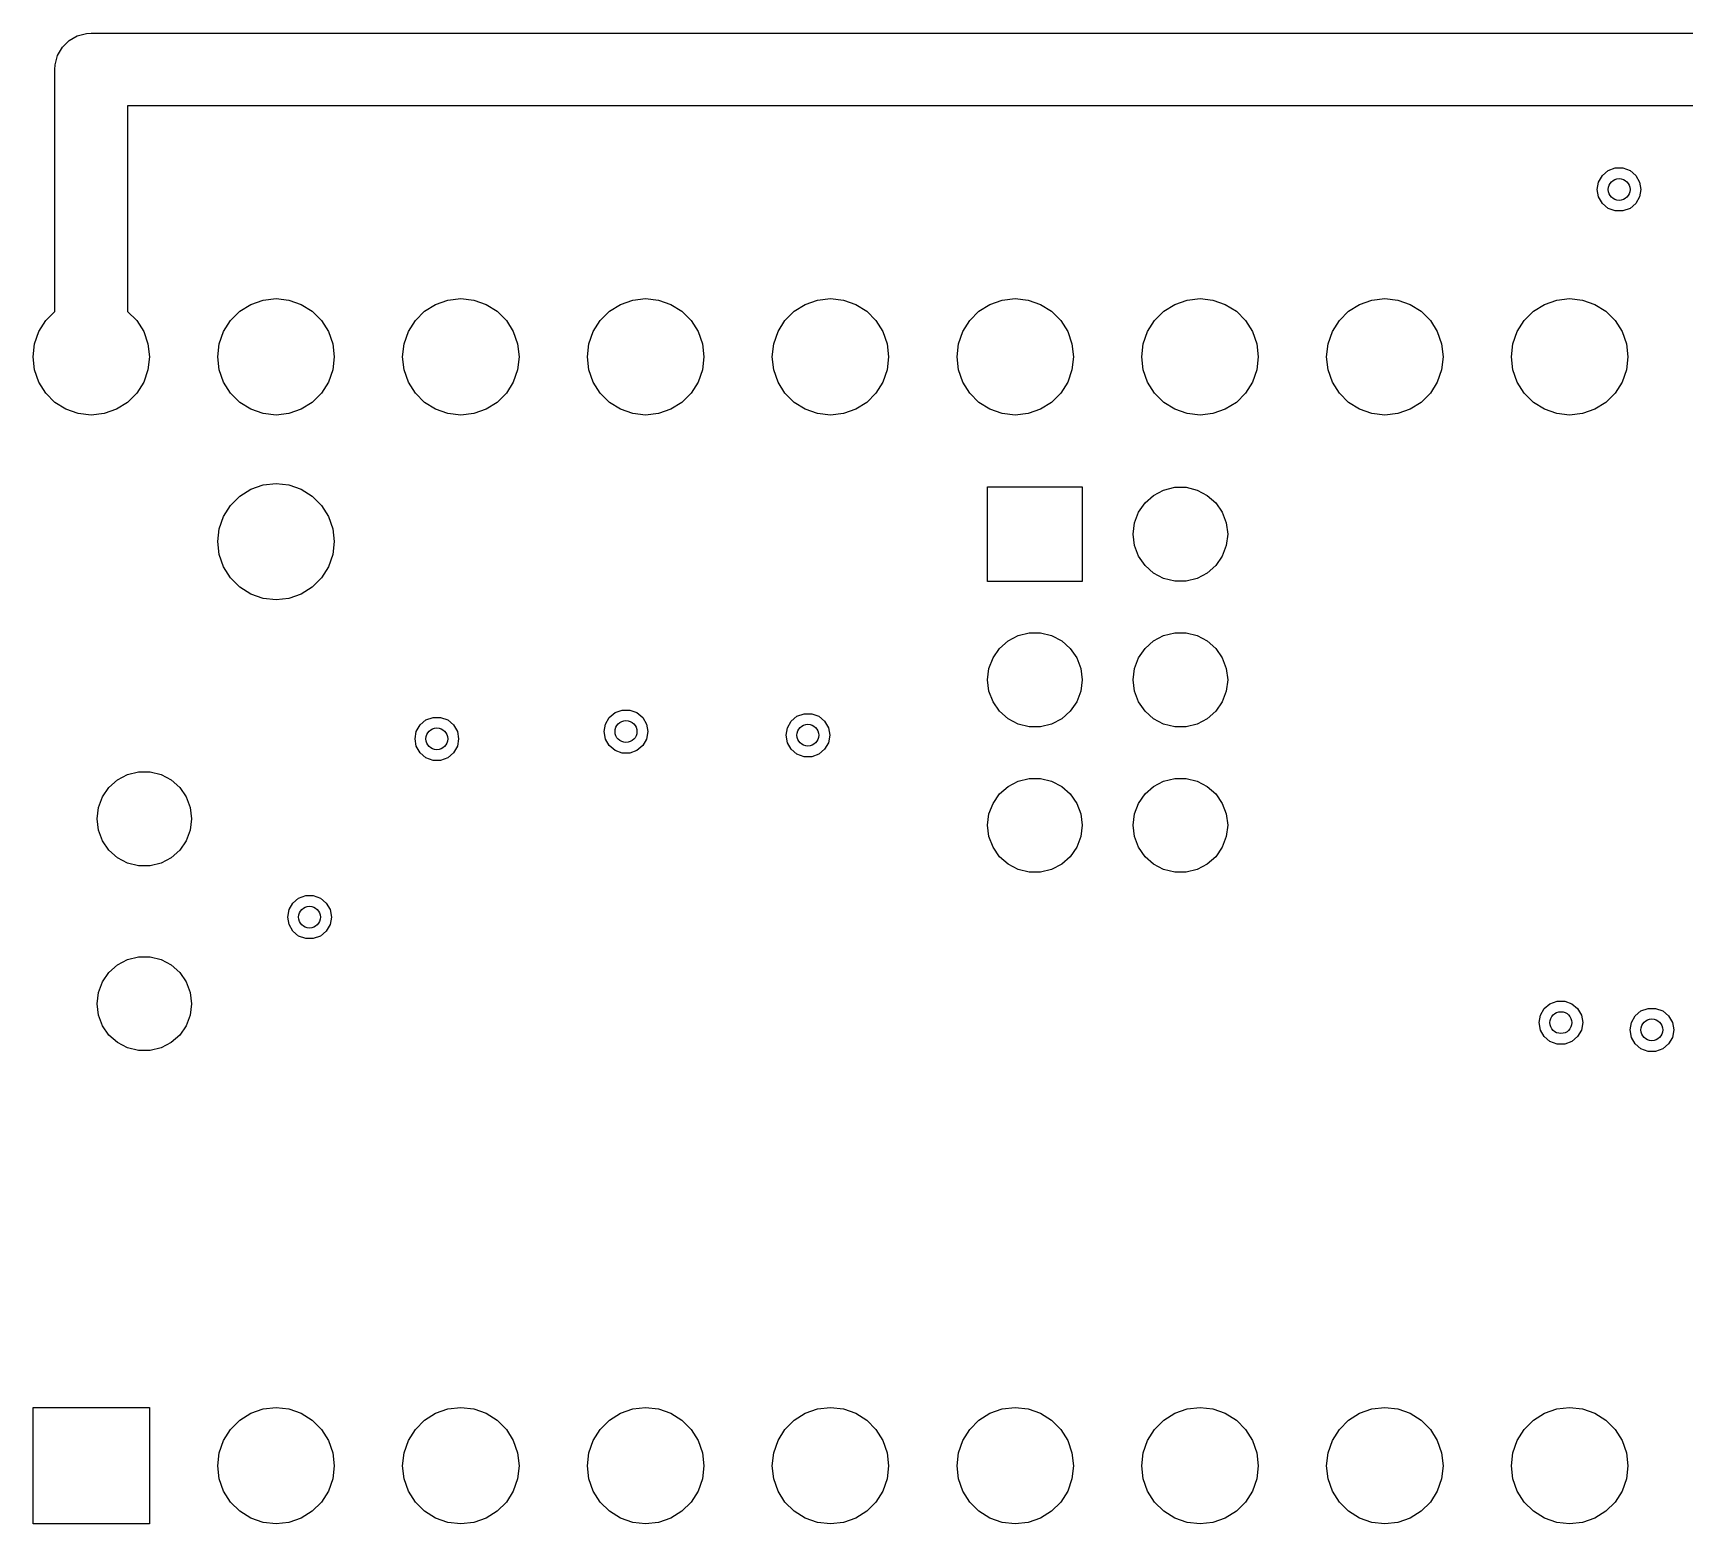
# Model space of a CAD drawing. Extents: x 281 to 530, y -238 to -79.
# Drawn here: x 280.81 to 303.51, y -162.8 to -142.31 of the extents above; entities that cross this region are included whole.
import ezdxf

# ---------------------------------------------------------------- set-up
doc = ezdxf.new("R2010")
doc.units = 0
doc.layers.add('BLACK', color=7, linetype='CONTINUOUS')

msp = doc.modelspace()

# ---------------------------------------------------------------- linework, layer by layer
at = {"layer": 'BLACK', "linetype": 'CONTINUOUS'}
for p, q in [((281.305619, -142.413323), (281.418658, -142.34806)), ((281.418658, -142.34806), (281.544737, -142.314278)), ((281.544737, -142.314278), (281.61, -142.31)), ((281.61, -142.31), (328.152894, -142.31)), ((281.14806, -142.618658), (281.213323, -142.505619)), ((281.213323, -142.505619), (281.305619, -142.413323)), ((281.11, -142.81), (281.114278, -142.744737)), ((281.11, -146.135743), (281.11, -142.81)), ((281.114278, -142.744737), (281.14806, -142.618658)), ((328.36, -143.31), (282.11, -143.31)), ((282.11, -143.31), (282.11, -146.135743)), ((302.46, -144.200192), (302.557906, -144.164558)), ((302.557906, -144.164558), (302.662094, -144.164558)), ((302.662094, -144.164558), (302.76, -144.200192)), ((302.31, -144.46), (302.328092, -144.357394)), ((302.328092, -144.357394), (302.380187, -144.267164)), ((302.380187, -144.267164), (302.46, -144.200192)), ((302.76, -144.200192), (302.839813, -144.267164)), ((302.839813, -144.267164), (302.891908, -144.357394)), ((302.891908, -144.357394), (302.91, -144.46)), ((302.328092, -144.562606), (302.31, -144.46)), ((302.380187, -144.652836), (302.328092, -144.562606)), ((302.891908, -144.562606), (302.839813, -144.652836)), ((302.91, -144.46), (302.891908, -144.562606)), ((302.46, -144.719808), (302.380187, -144.652836)), ((302.557906, -144.755442), (302.46, -144.719808)), ((302.662094, -144.755442), (302.557906, -144.755442)), ((302.76, -144.719808), (302.662094, -144.755442)), ((302.839813, -144.652836), (302.76, -144.719808)), ((283.802893, -146.039225), (283.971983, -145.980058)), ((283.971983, -145.980058), (284.15, -145.96)), ((284.15, -145.96), (284.328017, -145.980058)), ((284.328017, -145.980058), (284.497107, -146.039225)), ((286.342893, -146.039225), (286.511983, -145.980058)), ((286.511983, -145.980058), (286.69, -145.96)), ((286.69, -145.96), (286.868017, -145.980058)), ((286.868017, -145.980058), (287.037107, -146.039225)), ((288.882893, -146.039225), (289.051983, -145.980058)), ((289.051983, -145.980058), (289.23, -145.96)), ((289.23, -145.96), (289.408017, -145.980058)), ((289.408017, -145.980058), (289.577107, -146.039225)), ((291.422893, -146.039225), (291.591983, -145.980058)), ((291.591983, -145.980058), (291.77, -145.96)), ((291.77, -145.96), (291.948017, -145.980058)), ((291.948017, -145.980058), (292.117107, -146.039225)), ((293.962893, -146.039225), (294.131983, -145.980058)), ((294.131983, -145.980058), (294.31, -145.96)), ((294.31, -145.96), (294.488017, -145.980058)), ((294.488017, -145.980058), (294.657107, -146.039225)), ((296.502893, -146.039225), (296.671983, -145.980058)), ((296.671983, -145.980058), (296.85, -145.96)), ((296.85, -145.96), (297.028017, -145.980058)), ((297.028017, -145.980058), (297.197107, -146.039225)), ((299.042893, -146.039225), (299.211983, -145.980058)), ((299.211983, -145.980058), (299.39, -145.96)), ((299.39, -145.96), (299.568017, -145.980058)), ((299.568017, -145.980058), (299.737107, -146.039225)), ((301.582893, -146.039225), (301.751983, -145.980058)), ((301.751983, -145.980058), (301.93, -145.96)), ((301.93, -145.96), (302.108017, -145.980058)), ((302.108017, -145.980058), (302.277107, -146.039225)), ((280.984535, -146.261208), (281.11, -146.135743)), ((282.11, -146.135743), (282.235465, -146.261208)), ((283.524535, -146.261208), (283.651208, -146.134535)), ((283.651208, -146.134535), (283.802893, -146.039225)), ((284.497107, -146.039225), (284.648792, -146.134535)), ((284.648792, -146.134535), (284.775465, -146.261208)), ((286.064535, -146.261208), (286.191208, -146.134535)), ((286.191208, -146.134535), (286.342893, -146.039225)), ((287.037107, -146.039225), (287.188792, -146.134535)), ((287.188792, -146.134535), (287.315465, -146.261208)), ((288.604535, -146.261208), (288.731208, -146.134535)), ((288.731208, -146.134535), (288.882893, -146.039225)), ((289.577107, -146.039225), (289.728792, -146.134535)), ((289.728792, -146.134535), (289.855465, -146.261208)), ((291.144535, -146.261208), (291.271208, -146.134535)), ((291.271208, -146.134535), (291.422893, -146.039225)), ((292.117107, -146.039225), (292.268792, -146.134535)), ((292.268792, -146.134535), (292.395465, -146.261208)), ((293.684535, -146.261208), (293.811208, -146.134535)), ((293.811208, -146.134535), (293.962893, -146.039225)), ((294.657107, -146.039225), (294.808792, -146.134535)), ((294.808792, -146.134535), (294.935465, -146.261208)), ((296.224535, -146.261208), (296.351208, -146.134535)), ((296.351208, -146.134535), (296.502893, -146.039225)), ((297.197107, -146.039225), (297.348792, -146.134535)), ((297.348792, -146.134535), (297.475465, -146.261208)), ((298.764535, -146.261208), (298.891208, -146.134535)), ((298.891208, -146.134535), (299.042893, -146.039225)), ((299.737107, -146.039225), (299.888792, -146.134535)), ((299.888792, -146.134535), (300.015465, -146.261208)), ((301.304535, -146.261208), (301.431208, -146.134535)), ((301.431208, -146.134535), (301.582893, -146.039225)), ((302.277107, -146.039225), (302.428792, -146.134535)), ((302.428792, -146.134535), (302.555465, -146.261208)), ((280.830058, -146.581983), (280.889225, -146.412893)), ((280.889225, -146.412893), (280.984535, -146.261208)), ((282.235465, -146.261208), (282.330775, -146.412893)), ((282.330775, -146.412893), (282.389942, -146.581983)), ((283.370058, -146.581983), (283.429225, -146.412893)), ((283.429225, -146.412893), (283.524535, -146.261208)), ((284.775465, -146.261208), (284.870775, -146.412893)), ((284.870775, -146.412893), (284.929942, -146.581983)), ((285.910058, -146.581983), (285.969225, -146.412893)), ((285.969225, -146.412893), (286.064535, -146.261208)), ((287.315465, -146.261208), (287.410775, -146.412893)), ((287.410775, -146.412893), (287.469942, -146.581983)), ((288.450058, -146.581983), (288.509225, -146.412893)), ((288.509225, -146.412893), (288.604535, -146.261208)), ((289.855465, -146.261208), (289.950775, -146.412893)), ((289.950775, -146.412893), (290.009942, -146.581983)), ((290.990058, -146.581983), (291.049225, -146.412893)), ((291.049225, -146.412893), (291.144535, -146.261208)), ((292.395465, -146.261208), (292.490775, -146.412893)), ((292.490775, -146.412893), (292.549942, -146.581983)), ((293.530058, -146.581983), (293.589225, -146.412893)), ((293.589225, -146.412893), (293.684535, -146.261208)), ((294.935465, -146.261208), (295.030775, -146.412893)), ((295.030775, -146.412893), (295.089942, -146.581983)), ((296.070058, -146.581983), (296.129225, -146.412893)), ((296.129225, -146.412893), (296.224535, -146.261208)), ((297.475465, -146.261208), (297.570775, -146.412893)), ((297.570775, -146.412893), (297.629942, -146.581983)), ((298.610058, -146.581983), (298.669225, -146.412893)), ((298.669225, -146.412893), (298.764535, -146.261208)), ((300.015465, -146.261208), (300.110775, -146.412893)), ((300.110775, -146.412893), (300.169942, -146.581983)), ((301.150058, -146.581983), (301.209225, -146.412893)), ((301.209225, -146.412893), (301.304535, -146.261208)), ((302.555465, -146.261208), (302.650775, -146.412893)), ((302.650775, -146.412893), (302.709942, -146.581983)), ((280.81, -146.76), (280.830058, -146.581983)), ((282.389942, -146.581983), (282.41, -146.76)), ((283.35, -146.76), (283.370058, -146.581983)), ((284.929942, -146.581983), (284.95, -146.76)), ((285.89, -146.76), (285.910058, -146.581983)), ((287.469942, -146.581983), (287.49, -146.76)), ((288.43, -146.76), (288.450058, -146.581983)), ((290.009942, -146.581983), (290.03, -146.76)), ((290.97, -146.76), (290.990058, -146.581983)), ((292.549942, -146.581983), (292.57, -146.76)), ((293.51, -146.76), (293.530058, -146.581983)), ((295.089942, -146.581983), (295.11, -146.76)), ((296.05, -146.76), (296.070058, -146.581983)), ((297.629942, -146.581983), (297.65, -146.76)), ((298.59, -146.76), (298.610058, -146.581983)), ((300.169942, -146.581983), (300.19, -146.76)), ((301.13, -146.76), (301.150058, -146.581983)), ((302.709942, -146.581983), (302.73, -146.76)), ((280.830058, -146.938017), (280.81, -146.76)), ((282.41, -146.76), (282.389942, -146.938017)), ((283.370058, -146.938017), (283.35, -146.76)), ((284.95, -146.76), (284.929942, -146.938017)), ((285.910058, -146.938017), (285.89, -146.76)), ((287.49, -146.76), (287.469942, -146.938017)), ((288.450058, -146.938017), (288.43, -146.76)), ((290.03, -146.76), (290.009942, -146.938017)), ((290.990058, -146.938017), (290.97, -146.76)), ((292.57, -146.76), (292.549942, -146.938017)), ((293.530058, -146.938017), (293.51, -146.76)), ((295.11, -146.76), (295.089942, -146.938017)), ((296.070058, -146.938017), (296.05, -146.76)), ((297.65, -146.76), (297.629942, -146.938017)), ((298.610058, -146.938017), (298.59, -146.76)), ((300.19, -146.76), (300.169942, -146.938017)), ((301.150058, -146.938017), (301.13, -146.76)), ((302.73, -146.76), (302.709942, -146.938017)), ((280.889225, -147.107107), (280.830058, -146.938017)), ((280.984535, -147.258792), (280.889225, -147.107107)), ((282.330775, -147.107107), (282.235465, -147.258792)), ((282.389942, -146.938017), (282.330775, -147.107107)), ((283.429225, -147.107107), (283.370058, -146.938017)), ((283.524535, -147.258792), (283.429225, -147.107107)), ((284.870775, -147.107107), (284.775465, -147.258792)), ((284.929942, -146.938017), (284.870775, -147.107107)), ((285.969225, -147.107107), (285.910058, -146.938017)), ((286.064535, -147.258792), (285.969225, -147.107107)), ((287.410775, -147.107107), (287.315465, -147.258792)), ((287.469942, -146.938017), (287.410775, -147.107107)), ((288.509225, -147.107107), (288.450058, -146.938017)), ((288.604535, -147.258792), (288.509225, -147.107107)), ((289.950775, -147.107107), (289.855465, -147.258792)), ((290.009942, -146.938017), (289.950775, -147.107107)), ((291.049225, -147.107107), (290.990058, -146.938017)), ((291.144535, -147.258792), (291.049225, -147.107107)), ((292.490775, -147.107107), (292.395465, -147.258792)), ((292.549942, -146.938017), (292.490775, -147.107107)), ((293.589225, -147.107107), (293.530058, -146.938017)), ((293.684535, -147.258792), (293.589225, -147.107107)), ((295.030775, -147.107107), (294.935465, -147.258792)), ((295.089942, -146.938017), (295.030775, -147.107107)), ((296.129225, -147.107107), (296.070058, -146.938017)), ((296.224535, -147.258792), (296.129225, -147.107107)), ((297.570775, -147.107107), (297.475465, -147.258792)), ((297.629942, -146.938017), (297.570775, -147.107107)), ((298.669225, -147.107107), (298.610058, -146.938017)), ((298.764535, -147.258792), (298.669225, -147.107107)), ((300.110775, -147.107107), (300.015465, -147.258792)), ((300.169942, -146.938017), (300.110775, -147.107107)), ((301.209225, -147.107107), (301.150058, -146.938017)), ((301.304535, -147.258792), (301.209225, -147.107107)), ((302.650775, -147.107107), (302.555465, -147.258792)), ((302.709942, -146.938017), (302.650775, -147.107107)), ((281.111208, -147.385465), (280.984535, -147.258792)), ((282.235465, -147.258792), (282.108792, -147.385465)), ((283.651208, -147.385465), (283.524535, -147.258792)), ((284.775465, -147.258792), (284.648792, -147.385465)), ((286.191208, -147.385465), (286.064535, -147.258792)), ((287.315465, -147.258792), (287.188792, -147.385465)), ((288.731208, -147.385465), (288.604535, -147.258792)), ((289.855465, -147.258792), (289.728792, -147.385465)), ((291.271208, -147.385465), (291.144535, -147.258792)), ((292.395465, -147.258792), (292.268792, -147.385465)), ((293.811208, -147.385465), (293.684535, -147.258792)), ((294.935465, -147.258792), (294.808792, -147.385465)), ((296.351208, -147.385465), (296.224535, -147.258792)), ((297.475465, -147.258792), (297.348792, -147.385465)), ((298.891208, -147.385465), (298.764535, -147.258792)), ((300.015465, -147.258792), (299.888792, -147.385465)), ((301.431208, -147.385465), (301.304535, -147.258792)), ((302.555465, -147.258792), (302.428792, -147.385465)), ((281.262893, -147.480775), (281.111208, -147.385465)), ((281.431983, -147.539942), (281.262893, -147.480775)), ((281.61, -147.56), (281.431983, -147.539942)), ((281.788017, -147.539942), (281.61, -147.56)), ((281.957107, -147.480775), (281.788017, -147.539942)), ((282.108792, -147.385465), (281.957107, -147.480775)), ((283.802893, -147.480775), (283.651208, -147.385465)), ((283.971983, -147.539942), (283.802893, -147.480775)), ((284.15, -147.56), (283.971983, -147.539942)), ((284.328017, -147.539942), (284.15, -147.56)), ((284.497107, -147.480775), (284.328017, -147.539942)), ((284.648792, -147.385465), (284.497107, -147.480775)), ((286.342893, -147.480775), (286.191208, -147.385465)), ((286.511983, -147.539942), (286.342893, -147.480775)), ((286.69, -147.56), (286.511983, -147.539942)), ((286.868017, -147.539942), (286.69, -147.56)), ((287.037107, -147.480775), (286.868017, -147.539942)), ((287.188792, -147.385465), (287.037107, -147.480775)), ((288.882893, -147.480775), (288.731208, -147.385465)), ((289.051983, -147.539942), (288.882893, -147.480775)), ((289.23, -147.56), (289.051983, -147.539942)), ((289.408017, -147.539942), (289.23, -147.56)), ((289.577107, -147.480775), (289.408017, -147.539942)), ((289.728792, -147.385465), (289.577107, -147.480775)), ((291.422893, -147.480775), (291.271208, -147.385465)), ((291.591983, -147.539942), (291.422893, -147.480775)), ((291.77, -147.56), (291.591983, -147.539942)), ((291.948017, -147.539942), (291.77, -147.56)), ((292.117107, -147.480775), (291.948017, -147.539942)), ((292.268792, -147.385465), (292.117107, -147.480775)), ((293.962893, -147.480775), (293.811208, -147.385465)), ((294.131983, -147.539942), (293.962893, -147.480775)), ((294.31, -147.56), (294.131983, -147.539942)), ((294.488017, -147.539942), (294.31, -147.56)), ((294.657107, -147.480775), (294.488017, -147.539942)), ((294.808792, -147.385465), (294.657107, -147.480775)), ((296.502893, -147.480775), (296.351208, -147.385465)), ((296.671983, -147.539942), (296.502893, -147.480775)), ((296.85, -147.56), (296.671983, -147.539942)), ((297.028017, -147.539942), (296.85, -147.56)), ((297.197107, -147.480775), (297.028017, -147.539942)), ((297.348792, -147.385465), (297.197107, -147.480775)), ((299.042893, -147.480775), (298.891208, -147.385465)), ((299.211983, -147.539942), (299.042893, -147.480775)), ((299.39, -147.56), (299.211983, -147.539942)), ((299.568017, -147.539942), (299.39, -147.56)), ((299.737107, -147.480775), (299.568017, -147.539942)), ((299.888792, -147.385465), (299.737107, -147.480775)), ((301.582893, -147.480775), (301.431208, -147.385465)), ((301.751983, -147.539942), (301.582893, -147.480775)), ((301.93, -147.56), (301.751983, -147.539942)), ((302.108017, -147.539942), (301.93, -147.56)), ((302.277107, -147.480775), (302.108017, -147.539942)), ((302.428792, -147.385465), (302.277107, -147.480775)), ((283.524535, -148.801208), (283.651208, -148.674535)), ((283.651208, -148.674535), (283.802893, -148.579225)), ((283.802893, -148.579225), (283.971983, -148.520058)), ((283.971983, -148.520058), (284.15, -148.5)), ((284.15, -148.5), (284.328017, -148.520058)), ((284.328017, -148.520058), (284.497107, -148.579225)), ((284.497107, -148.579225), (284.648792, -148.674535)), ((284.648792, -148.674535), (284.775465, -148.801208)), ((293.93, -149.8484), (293.93, -148.5484)), ((293.93, -148.5484), (295.23, -148.5484)), ((295.23, -148.5484), (295.23, -149.8484)), ((296.093468, -148.76737), (296.210758, -148.66346)), ((296.210758, -148.66346), (296.349507, -148.590639)), ((296.349507, -148.590639), (296.501651, -148.553139)), ((296.501651, -148.553139), (296.658349, -148.553139)), ((296.658349, -148.553139), (296.810493, -148.590639)), ((296.810493, -148.590639), (296.949242, -148.66346)), ((296.949242, -148.66346), (297.066532, -148.76737)), ((283.429225, -148.952893), (283.524535, -148.801208)), ((284.775465, -148.801208), (284.870775, -148.952893)), ((295.948888, -149.042845), (296.004454, -148.89633)), ((296.004454, -148.89633), (296.093468, -148.76737)), ((297.066532, -148.76737), (297.155546, -148.89633)), ((297.155546, -148.89633), (297.211112, -149.042845)), ((283.35, -149.3), (283.370058, -149.121983)), ((283.370058, -149.121983), (283.429225, -148.952893)), ((284.870775, -148.952893), (284.929942, -149.121983)), ((284.929942, -149.121983), (284.95, -149.3)), ((295.93, -149.1984), (295.948888, -149.042845)), ((297.211112, -149.042845), (297.23, -149.1984)), ((283.370058, -149.478017), (283.35, -149.3)), ((284.95, -149.3), (284.929942, -149.478017)), ((295.948888, -149.353955), (295.93, -149.1984)), ((296.004454, -149.50047), (295.948888, -149.353955)), ((297.211112, -149.353955), (297.155546, -149.50047)), ((297.23, -149.1984), (297.211112, -149.353955)), ((283.429225, -149.647107), (283.370058, -149.478017)), ((284.929942, -149.478017), (284.870775, -149.647107)), ((296.093468, -149.62943), (296.004454, -149.50047)), ((297.155546, -149.50047), (297.066532, -149.62943)), ((283.524535, -149.798792), (283.429225, -149.647107)), ((283.651208, -149.925465), (283.524535, -149.798792)), ((284.775465, -149.798792), (284.648792, -149.925465)), ((284.870775, -149.647107), (284.775465, -149.798792)), ((295.23, -149.8484), (293.93, -149.8484)), ((296.210758, -149.73334), (296.093468, -149.62943)), ((296.349507, -149.806161), (296.210758, -149.73334)), ((296.501651, -149.843661), (296.349507, -149.806161)), ((296.658349, -149.843661), (296.501651, -149.843661)), ((296.810493, -149.806161), (296.658349, -149.843661)), ((296.949242, -149.73334), (296.810493, -149.806161)), ((297.066532, -149.62943), (296.949242, -149.73334)), ((283.802893, -150.020775), (283.651208, -149.925465)), ((283.971983, -150.079942), (283.802893, -150.020775)), ((284.15, -150.1), (283.971983, -150.079942)), ((284.328017, -150.079942), (284.15, -150.1)), ((284.497107, -150.020775), (284.328017, -150.079942)), ((284.648792, -149.925465), (284.497107, -150.020775)), ((294.093468, -150.76737), (294.210758, -150.66346)), ((294.210758, -150.66346), (294.349507, -150.590639)), ((294.349507, -150.590639), (294.501651, -150.553139)), ((294.501651, -150.553139), (294.658349, -150.553139)), ((294.658349, -150.553139), (294.810493, -150.590639)), ((294.810493, -150.590639), (294.949242, -150.66346)), ((294.949242, -150.66346), (295.066532, -150.76737)), ((296.093468, -150.76737), (296.210758, -150.66346)), ((296.210758, -150.66346), (296.349507, -150.590639)), ((296.349507, -150.590639), (296.501651, -150.553139)), ((296.501651, -150.553139), (296.658349, -150.553139)), ((296.658349, -150.553139), (296.810493, -150.590639)), ((296.810493, -150.590639), (296.949242, -150.66346)), ((296.949242, -150.66346), (297.066532, -150.76737)), ((293.948888, -151.042845), (294.004454, -150.89633)), ((294.004454, -150.89633), (294.093468, -150.76737)), ((295.066532, -150.76737), (295.155546, -150.89633)), ((295.155546, -150.89633), (295.211112, -151.042845)), ((295.948888, -151.042845), (296.004454, -150.89633)), ((296.004454, -150.89633), (296.093468, -150.76737)), ((297.066532, -150.76737), (297.155546, -150.89633)), ((297.155546, -150.89633), (297.211112, -151.042845)), ((293.93, -151.1984), (293.948888, -151.042845)), ((293.948888, -151.353955), (293.93, -151.1984)), ((295.211112, -151.042845), (295.23, -151.1984)), ((295.23, -151.1984), (295.211112, -151.353955)), ((295.93, -151.1984), (295.948888, -151.042845)), ((295.948888, -151.353955), (295.93, -151.1984)), ((297.211112, -151.042845), (297.23, -151.1984)), ((297.23, -151.1984), (297.211112, -151.353955)), ((294.004454, -151.50047), (293.948888, -151.353955)), ((295.211112, -151.353955), (295.155546, -151.50047)), ((296.004454, -151.50047), (295.948888, -151.353955)), ((297.211112, -151.353955), (297.155546, -151.50047)), ((288.730187, -151.717164), (288.81, -151.650192)), ((288.81, -151.650192), (288.907906, -151.614558)), ((288.907906, -151.614558), (289.012094, -151.614558)), ((289.012094, -151.614558), (289.11, -151.650192)), ((289.11, -151.650192), (289.189813, -151.717164)), ((291.31, -151.700192), (291.407906, -151.664558)), ((291.407906, -151.664558), (291.512094, -151.664558)), ((291.512094, -151.664558), (291.61, -151.700192)), ((294.093468, -151.62943), (294.004454, -151.50047)), ((294.210758, -151.73334), (294.093468, -151.62943)), ((295.066532, -151.62943), (294.949242, -151.73334)), ((295.155546, -151.50047), (295.066532, -151.62943)), ((296.093468, -151.62943), (296.004454, -151.50047)), ((296.210758, -151.73334), (296.093468, -151.62943)), ((297.066532, -151.62943), (296.949242, -151.73334)), ((297.155546, -151.50047), (297.066532, -151.62943)), ((286.078092, -151.907394), (286.130187, -151.817164)), ((286.130187, -151.817164), (286.21, -151.750192)), ((286.21, -151.750192), (286.307906, -151.714558)), ((286.307906, -151.714558), (286.412094, -151.714558)), ((286.412094, -151.714558), (286.51, -151.750192)), ((286.51, -151.750192), (286.589813, -151.817164)), ((286.589813, -151.817164), (286.641908, -151.907394)), ((288.66, -151.91), (288.678092, -151.807394)), ((288.678092, -151.807394), (288.730187, -151.717164)), ((289.189813, -151.717164), (289.241908, -151.807394)), ((289.241908, -151.807394), (289.26, -151.91)), ((291.16, -151.96), (291.178092, -151.857394)), ((291.178092, -151.857394), (291.230187, -151.767164)), ((291.230187, -151.767164), (291.31, -151.700192)), ((291.61, -151.700192), (291.689813, -151.767164)), ((291.689813, -151.767164), (291.741908, -151.857394)), ((291.741908, -151.857394), (291.76, -151.96)), ((294.349507, -151.806161), (294.210758, -151.73334)), ((294.501651, -151.843661), (294.349507, -151.806161)), ((294.658349, -151.843661), (294.501651, -151.843661)), ((294.810493, -151.806161), (294.658349, -151.843661)), ((294.949242, -151.73334), (294.810493, -151.806161)), ((296.349507, -151.806161), (296.210758, -151.73334)), ((296.501651, -151.843661), (296.349507, -151.806161)), ((296.658349, -151.843661), (296.501651, -151.843661)), ((296.810493, -151.806161), (296.658349, -151.843661)), ((296.949242, -151.73334), (296.810493, -151.806161)), ((286.06, -152.01), (286.078092, -151.907394)), ((286.078092, -152.112606), (286.06, -152.01)), ((286.130187, -152.202836), (286.078092, -152.112606)), ((286.641908, -152.112606), (286.589813, -152.202836)), ((286.641908, -151.907394), (286.66, -152.01)), ((286.66, -152.01), (286.641908, -152.112606)), ((288.678092, -152.012606), (288.66, -151.91)), ((288.730187, -152.102836), (288.678092, -152.012606)), ((288.81, -152.169808), (288.730187, -152.102836)), ((289.189813, -152.102836), (289.11, -152.169808)), ((289.241908, -152.012606), (289.189813, -152.102836)), ((289.26, -151.91), (289.241908, -152.012606)), ((291.178092, -152.062606), (291.16, -151.96)), ((291.230187, -152.152836), (291.178092, -152.062606)), ((291.741908, -152.062606), (291.689813, -152.152836)), ((291.76, -151.96), (291.741908, -152.062606)), ((286.21, -152.269808), (286.130187, -152.202836)), ((286.307906, -152.305442), (286.21, -152.269808)), ((286.412094, -152.305442), (286.307906, -152.305442)), ((286.51, -152.269808), (286.412094, -152.305442)), ((286.589813, -152.202836), (286.51, -152.269808)), ((288.907906, -152.205442), (288.81, -152.169808)), ((289.012094, -152.205442), (288.907906, -152.205442)), ((289.11, -152.169808), (289.012094, -152.205442)), ((291.31, -152.219808), (291.230187, -152.152836)), ((291.407906, -152.255442), (291.31, -152.219808)), ((291.512094, -152.255442), (291.407906, -152.255442)), ((291.61, -152.219808), (291.512094, -152.255442)), ((291.689813, -152.152836), (291.61, -152.219808)), ((281.853468, -152.67897), (281.970758, -152.57506)), ((281.970758, -152.57506), (282.109507, -152.502239)), ((282.109507, -152.502239), (282.261651, -152.464739)), ((282.261651, -152.464739), (282.418349, -152.464739)), ((282.418349, -152.464739), (282.570493, -152.502239)), ((282.570493, -152.502239), (282.709242, -152.57506)), ((282.709242, -152.57506), (282.826532, -152.67897)), ((294.349507, -152.590639), (294.501651, -152.553139)), ((294.501651, -152.553139), (294.658349, -152.553139)), ((294.658349, -152.553139), (294.810493, -152.590639)), ((296.349507, -152.590639), (296.501651, -152.553139)), ((296.501651, -152.553139), (296.658349, -152.553139)), ((296.658349, -152.553139), (296.810493, -152.590639)), ((281.764454, -152.80793), (281.853468, -152.67897)), ((282.826532, -152.67897), (282.915546, -152.80793)), ((294.004454, -152.89633), (294.093468, -152.76737)), ((294.093468, -152.76737), (294.210758, -152.66346)), ((294.210758, -152.66346), (294.349507, -152.590639)), ((294.810493, -152.590639), (294.949242, -152.66346)), ((294.949242, -152.66346), (295.066532, -152.76737)), ((295.066532, -152.76737), (295.155546, -152.89633)), ((296.004454, -152.89633), (296.093468, -152.76737)), ((296.093468, -152.76737), (296.210758, -152.66346)), ((296.210758, -152.66346), (296.349507, -152.590639)), ((296.810493, -152.590639), (296.949242, -152.66346)), ((296.949242, -152.66346), (297.066532, -152.76737)), ((297.066532, -152.76737), (297.155546, -152.89633)), ((281.69, -153.11), (281.708888, -152.954445)), ((281.708888, -152.954445), (281.764454, -152.80793)), ((282.915546, -152.80793), (282.971112, -152.954445)), ((282.971112, -152.954445), (282.99, -153.11)), ((293.948888, -153.042845), (294.004454, -152.89633)), ((295.155546, -152.89633), (295.211112, -153.042845)), ((295.948888, -153.042845), (296.004454, -152.89633)), ((297.155546, -152.89633), (297.211112, -153.042845)), ((281.708888, -153.265555), (281.69, -153.11)), ((282.99, -153.11), (282.971112, -153.265555)), ((293.93, -153.1984), (293.948888, -153.042845)), ((293.948888, -153.353955), (293.93, -153.1984)), ((295.211112, -153.042845), (295.23, -153.1984)), ((295.23, -153.1984), (295.211112, -153.353955)), ((295.93, -153.1984), (295.948888, -153.042845)), ((295.948888, -153.353955), (295.93, -153.1984)), ((297.211112, -153.042845), (297.23, -153.1984)), ((297.23, -153.1984), (297.211112, -153.353955)), ((281.764454, -153.41207), (281.708888, -153.265555)), ((281.853468, -153.54103), (281.764454, -153.41207)), ((282.915546, -153.41207), (282.826532, -153.54103)), ((282.971112, -153.265555), (282.915546, -153.41207)), ((294.004454, -153.50047), (293.948888, -153.353955)), ((295.211112, -153.353955), (295.155546, -153.50047)), ((296.004454, -153.50047), (295.948888, -153.353955)), ((297.211112, -153.353955), (297.155546, -153.50047)), ((281.970758, -153.64494), (281.853468, -153.54103)), ((282.109507, -153.717761), (281.970758, -153.64494)), ((282.709242, -153.64494), (282.570493, -153.717761)), ((282.826532, -153.54103), (282.709242, -153.64494)), ((294.093468, -153.62943), (294.004454, -153.50047)), ((294.210758, -153.73334), (294.093468, -153.62943)), ((295.066532, -153.62943), (294.949242, -153.73334)), ((295.155546, -153.50047), (295.066532, -153.62943)), ((296.093468, -153.62943), (296.004454, -153.50047)), ((296.210758, -153.73334), (296.093468, -153.62943)), ((297.066532, -153.62943), (296.949242, -153.73334)), ((297.155546, -153.50047), (297.066532, -153.62943)), ((282.261651, -153.755261), (282.109507, -153.717761)), ((282.418349, -153.755261), (282.261651, -153.755261)), ((282.570493, -153.717761), (282.418349, -153.755261)), ((294.349507, -153.806161), (294.210758, -153.73334)), ((294.501651, -153.843661), (294.349507, -153.806161)), ((294.658349, -153.843661), (294.501651, -153.843661)), ((294.810493, -153.806161), (294.658349, -153.843661)), ((294.949242, -153.73334), (294.810493, -153.806161)), ((296.349507, -153.806161), (296.210758, -153.73334)), ((296.501651, -153.843661), (296.349507, -153.806161)), ((296.658349, -153.843661), (296.501651, -153.843661)), ((296.810493, -153.806161), (296.658349, -153.843661)), ((296.949242, -153.73334), (296.810493, -153.806161)), ((284.46, -154.200192), (284.557906, -154.164558)), ((284.557906, -154.164558), (284.662094, -154.164558)), ((284.662094, -154.164558), (284.76, -154.200192)), ((284.31, -154.46), (284.328092, -154.357394)), ((284.328092, -154.357394), (284.380187, -154.267164)), ((284.380187, -154.267164), (284.46, -154.200192)), ((284.76, -154.200192), (284.839813, -154.267164)), ((284.839813, -154.267164), (284.891908, -154.357394)), ((284.891908, -154.357394), (284.91, -154.46)), ((284.328092, -154.562606), (284.31, -154.46)), ((284.380187, -154.652836), (284.328092, -154.562606)), ((284.891908, -154.562606), (284.839813, -154.652836)), ((284.91, -154.46), (284.891908, -154.562606)), ((284.46, -154.719808), (284.380187, -154.652836)), ((284.557906, -154.755442), (284.46, -154.719808)), ((284.662094, -154.755442), (284.557906, -154.755442)), ((284.76, -154.719808), (284.662094, -154.755442)), ((284.839813, -154.652836), (284.76, -154.719808)), ((281.970758, -155.11506), (282.109507, -155.042239)), ((282.109507, -155.042239), (282.261651, -155.004739)), ((282.261651, -155.004739), (282.418349, -155.004739)), ((282.418349, -155.004739), (282.570493, -155.042239)), ((282.570493, -155.042239), (282.709242, -155.11506)), ((281.764454, -155.34793), (281.853468, -155.21897)), ((281.853468, -155.21897), (281.970758, -155.11506)), ((282.709242, -155.11506), (282.826532, -155.21897)), ((282.826532, -155.21897), (282.915546, -155.34793)), ((281.69, -155.65), (281.708888, -155.494445)), ((281.708888, -155.494445), (281.764454, -155.34793)), ((282.915546, -155.34793), (282.971112, -155.494445)), ((282.971112, -155.494445), (282.99, -155.65)), ((281.708888, -155.805555), (281.69, -155.65)), ((282.99, -155.65), (282.971112, -155.805555)), ((301.528092, -155.807394), (301.580187, -155.717164)), ((301.580187, -155.717164), (301.66, -155.650192)), ((301.66, -155.650192), (301.757906, -155.614558)), ((301.757906, -155.614558), (301.862094, -155.614558)), ((301.862094, -155.614558), (301.96, -155.650192)), ((301.96, -155.650192), (302.039813, -155.717164)), ((302.039813, -155.717164), (302.091908, -155.807394)), ((302.830187, -155.817164), (302.91, -155.750192)), ((302.91, -155.750192), (303.007906, -155.714558)), ((303.007906, -155.714558), (303.112094, -155.714558)), ((303.112094, -155.714558), (303.21, -155.750192)), ((303.21, -155.750192), (303.289813, -155.817164)), ((281.764454, -155.95207), (281.708888, -155.805555)), ((281.853468, -156.08103), (281.764454, -155.95207)), ((282.915546, -155.95207), (282.826532, -156.08103)), ((282.971112, -155.805555), (282.915546, -155.95207)), ((301.51, -155.91), (301.528092, -155.807394)), ((301.528092, -156.012606), (301.51, -155.91)), ((302.091908, -155.807394), (302.11, -155.91)), ((302.11, -155.91), (302.091908, -156.012606)), ((302.76, -156.01), (302.778092, -155.907394)), ((302.778092, -155.907394), (302.830187, -155.817164)), ((303.289813, -155.817164), (303.341908, -155.907394)), ((303.341908, -155.907394), (303.36, -156.01)), ((281.970758, -156.18494), (281.853468, -156.08103)), ((282.109507, -156.257761), (281.970758, -156.18494)), ((282.709242, -156.18494), (282.570493, -156.257761)), ((282.826532, -156.08103), (282.709242, -156.18494)), ((301.580187, -156.102836), (301.528092, -156.012606)), ((301.66, -156.169808), (301.580187, -156.102836)), ((301.757906, -156.205442), (301.66, -156.169808)), ((301.862094, -156.205442), (301.757906, -156.205442)), ((301.96, -156.169808), (301.862094, -156.205442)), ((302.039813, -156.102836), (301.96, -156.169808)), ((302.091908, -156.012606), (302.039813, -156.102836)), ((302.778092, -156.112606), (302.76, -156.01)), ((302.830187, -156.202836), (302.778092, -156.112606)), ((302.91, -156.269808), (302.830187, -156.202836)), ((303.289813, -156.202836), (303.21, -156.269808)), ((303.341908, -156.112606), (303.289813, -156.202836)), ((303.36, -156.01), (303.341908, -156.112606)), ((282.261651, -156.295261), (282.109507, -156.257761)), ((282.418349, -156.295261), (282.261651, -156.295261)), ((282.570493, -156.257761), (282.418349, -156.295261)), ((303.007906, -156.305442), (302.91, -156.269808)), ((303.112094, -156.305442), (303.007906, -156.305442)), ((303.21, -156.269808), (303.112094, -156.305442)), ((280.81, -162.8), (280.81, -161.2)), ((280.81, -161.2), (282.41, -161.2)), ((282.41, -161.2), (282.41, -162.8)), ((283.971983, -161.220058), (284.15, -161.2)), ((284.15, -161.2), (284.328017, -161.220058)), ((286.511983, -161.220058), (286.69, -161.2)), ((286.69, -161.2), (286.868017, -161.220058)), ((289.051983, -161.220058), (289.23, -161.2)), ((289.23, -161.2), (289.408017, -161.220058)), ((291.591983, -161.220058), (291.77, -161.2)), ((291.77, -161.2), (291.948017, -161.220058)), ((294.131983, -161.220058), (294.31, -161.2)), ((294.31, -161.2), (294.488017, -161.220058)), ((296.671983, -161.220058), (296.85, -161.2)), ((296.85, -161.2), (297.028017, -161.220058)), ((299.211983, -161.220058), (299.39, -161.2)), ((299.39, -161.2), (299.568017, -161.220058)), ((301.751983, -161.220058), (301.93, -161.2)), ((301.93, -161.2), (302.108017, -161.220058)), ((283.524535, -161.501208), (283.651208, -161.374535)), ((283.651208, -161.374535), (283.802893, -161.279225)), ((283.802893, -161.279225), (283.971983, -161.220058)), ((284.328017, -161.220058), (284.497107, -161.279225)), ((284.497107, -161.279225), (284.648792, -161.374535)), ((284.648792, -161.374535), (284.775465, -161.501208)), ((286.064535, -161.501208), (286.191208, -161.374535)), ((286.191208, -161.374535), (286.342893, -161.279225)), ((286.342893, -161.279225), (286.511983, -161.220058)), ((286.868017, -161.220058), (287.037107, -161.279225)), ((287.037107, -161.279225), (287.188792, -161.374535)), ((287.188792, -161.374535), (287.315465, -161.501208)), ((288.604535, -161.501208), (288.731208, -161.374535)), ((288.731208, -161.374535), (288.882893, -161.279225)), ((288.882893, -161.279225), (289.051983, -161.220058)), ((289.408017, -161.220058), (289.577107, -161.279225)), ((289.577107, -161.279225), (289.728792, -161.374535)), ((289.728792, -161.374535), (289.855465, -161.501208)), ((291.144535, -161.501208), (291.271208, -161.374535)), ((291.271208, -161.374535), (291.422893, -161.279225)), ((291.422893, -161.279225), (291.591983, -161.220058)), ((291.948017, -161.220058), (292.117107, -161.279225)), ((292.117107, -161.279225), (292.268792, -161.374535)), ((292.268792, -161.374535), (292.395465, -161.501208)), ((293.684535, -161.501208), (293.811208, -161.374535)), ((293.811208, -161.374535), (293.962893, -161.279225)), ((293.962893, -161.279225), (294.131983, -161.220058)), ((294.488017, -161.220058), (294.657107, -161.279225)), ((294.657107, -161.279225), (294.808792, -161.374535)), ((294.808792, -161.374535), (294.935465, -161.501208)), ((296.224535, -161.501208), (296.351208, -161.374535)), ((296.351208, -161.374535), (296.502893, -161.279225)), ((296.502893, -161.279225), (296.671983, -161.220058)), ((297.028017, -161.220058), (297.197107, -161.279225)), ((297.197107, -161.279225), (297.348792, -161.374535)), ((297.348792, -161.374535), (297.475465, -161.501208)), ((298.764535, -161.501208), (298.891208, -161.374535)), ((298.891208, -161.374535), (299.042893, -161.279225)), ((299.042893, -161.279225), (299.211983, -161.220058)), ((299.568017, -161.220058), (299.737107, -161.279225)), ((299.737107, -161.279225), (299.888792, -161.374535)), ((299.888792, -161.374535), (300.015465, -161.501208)), ((301.304535, -161.501208), (301.431208, -161.374535)), ((301.431208, -161.374535), (301.582893, -161.279225)), ((301.582893, -161.279225), (301.751983, -161.220058)), ((302.108017, -161.220058), (302.277107, -161.279225)), ((302.277107, -161.279225), (302.428792, -161.374535)), ((302.428792, -161.374535), (302.555465, -161.501208)), ((283.370058, -161.821983), (283.429225, -161.652893)), ((283.429225, -161.652893), (283.524535, -161.501208)), ((284.775465, -161.501208), (284.870775, -161.652893)), ((284.870775, -161.652893), (284.929942, -161.821983)), ((285.910058, -161.821983), (285.969225, -161.652893)), ((285.969225, -161.652893), (286.064535, -161.501208)), ((287.315465, -161.501208), (287.410775, -161.652893)), ((287.410775, -161.652893), (287.469942, -161.821983)), ((288.450058, -161.821983), (288.509225, -161.652893)), ((288.509225, -161.652893), (288.604535, -161.501208)), ((289.855465, -161.501208), (289.950775, -161.652893)), ((289.950775, -161.652893), (290.009942, -161.821983)), ((290.990058, -161.821983), (291.049225, -161.652893)), ((291.049225, -161.652893), (291.144535, -161.501208)), ((292.395465, -161.501208), (292.490775, -161.652893)), ((292.490775, -161.652893), (292.549942, -161.821983)), ((293.530058, -161.821983), (293.589225, -161.652893)), ((293.589225, -161.652893), (293.684535, -161.501208)), ((294.935465, -161.501208), (295.030775, -161.652893)), ((295.030775, -161.652893), (295.089942, -161.821983)), ((296.070058, -161.821983), (296.129225, -161.652893)), ((296.129225, -161.652893), (296.224535, -161.501208)), ((297.475465, -161.501208), (297.570775, -161.652893)), ((297.570775, -161.652893), (297.629942, -161.821983)), ((298.610058, -161.821983), (298.669225, -161.652893)), ((298.669225, -161.652893), (298.764535, -161.501208)), ((300.015465, -161.501208), (300.110775, -161.652893)), ((300.110775, -161.652893), (300.169942, -161.821983)), ((301.150058, -161.821983), (301.209225, -161.652893)), ((301.209225, -161.652893), (301.304535, -161.501208)), ((302.555465, -161.501208), (302.650775, -161.652893)), ((302.650775, -161.652893), (302.709942, -161.821983)), ((283.35, -162), (283.370058, -161.821983)), ((284.929942, -161.821983), (284.95, -162)), ((285.89, -162), (285.910058, -161.821983)), ((287.469942, -161.821983), (287.49, -162)), ((288.43, -162), (288.450058, -161.821983)), ((290.009942, -161.821983), (290.03, -162)), ((290.97, -162), (290.990058, -161.821983)), ((292.549942, -161.821983), (292.57, -162)), ((293.51, -162), (293.530058, -161.821983)), ((295.089942, -161.821983), (295.11, -162)), ((296.05, -162), (296.070058, -161.821983)), ((297.629942, -161.821983), (297.65, -162)), ((298.59, -162), (298.610058, -161.821983)), ((300.169942, -161.821983), (300.19, -162)), ((301.13, -162), (301.150058, -161.821983)), ((302.709942, -161.821983), (302.73, -162)), ((283.370058, -162.178017), (283.35, -162)), ((284.95, -162), (284.929942, -162.178017)), ((285.910058, -162.178017), (285.89, -162)), ((287.49, -162), (287.469942, -162.178017)), ((288.450058, -162.178017), (288.43, -162)), ((290.03, -162), (290.009942, -162.178017)), ((290.990058, -162.178017), (290.97, -162)), ((292.57, -162), (292.549942, -162.178017)), ((293.530058, -162.178017), (293.51, -162)), ((295.11, -162), (295.089942, -162.178017)), ((296.070058, -162.178017), (296.05, -162)), ((297.65, -162), (297.629942, -162.178017)), ((298.610058, -162.178017), (298.59, -162)), ((300.19, -162), (300.169942, -162.178017)), ((301.150058, -162.178017), (301.13, -162)), ((302.73, -162), (302.709942, -162.178017)), ((283.429225, -162.347107), (283.370058, -162.178017)), ((284.929942, -162.178017), (284.870775, -162.347107)), ((285.969225, -162.347107), (285.910058, -162.178017)), ((287.469942, -162.178017), (287.410775, -162.347107)), ((288.509225, -162.347107), (288.450058, -162.178017)), ((290.009942, -162.178017), (289.950775, -162.347107)), ((291.049225, -162.347107), (290.990058, -162.178017)), ((292.549942, -162.178017), (292.490775, -162.347107)), ((293.589225, -162.347107), (293.530058, -162.178017)), ((295.089942, -162.178017), (295.030775, -162.347107)), ((296.129225, -162.347107), (296.070058, -162.178017)), ((297.629942, -162.178017), (297.570775, -162.347107)), ((298.669225, -162.347107), (298.610058, -162.178017)), ((300.169942, -162.178017), (300.110775, -162.347107)), ((301.209225, -162.347107), (301.150058, -162.178017)), ((302.709942, -162.178017), (302.650775, -162.347107)), ((283.524535, -162.498792), (283.429225, -162.347107)), ((283.651208, -162.625465), (283.524535, -162.498792)), ((284.775465, -162.498792), (284.648792, -162.625465)), ((284.870775, -162.347107), (284.775465, -162.498792)), ((286.064535, -162.498792), (285.969225, -162.347107)), ((286.191208, -162.625465), (286.064535, -162.498792)), ((287.315465, -162.498792), (287.188792, -162.625465)), ((287.410775, -162.347107), (287.315465, -162.498792)), ((288.604535, -162.498792), (288.509225, -162.347107)), ((288.731208, -162.625465), (288.604535, -162.498792)), ((289.855465, -162.498792), (289.728792, -162.625465)), ((289.950775, -162.347107), (289.855465, -162.498792)), ((291.144535, -162.498792), (291.049225, -162.347107)), ((291.271208, -162.625465), (291.144535, -162.498792)), ((292.395465, -162.498792), (292.268792, -162.625465)), ((292.490775, -162.347107), (292.395465, -162.498792)), ((293.684535, -162.498792), (293.589225, -162.347107)), ((293.811208, -162.625465), (293.684535, -162.498792)), ((294.935465, -162.498792), (294.808792, -162.625465)), ((295.030775, -162.347107), (294.935465, -162.498792)), ((296.224535, -162.498792), (296.129225, -162.347107)), ((296.351208, -162.625465), (296.224535, -162.498792)), ((297.475465, -162.498792), (297.348792, -162.625465)), ((297.570775, -162.347107), (297.475465, -162.498792)), ((298.764535, -162.498792), (298.669225, -162.347107)), ((298.891208, -162.625465), (298.764535, -162.498792)), ((300.015465, -162.498792), (299.888792, -162.625465)), ((300.110775, -162.347107), (300.015465, -162.498792)), ((301.304535, -162.498792), (301.209225, -162.347107)), ((301.431208, -162.625465), (301.304535, -162.498792)), ((302.555465, -162.498792), (302.428792, -162.625465)), ((302.650775, -162.347107), (302.555465, -162.498792)), ((283.802893, -162.720775), (283.651208, -162.625465)), ((283.971983, -162.779942), (283.802893, -162.720775)), ((284.15, -162.8), (283.971983, -162.779942)), ((284.328017, -162.779942), (284.15, -162.8)), ((284.497107, -162.720775), (284.328017, -162.779942)), ((284.648792, -162.625465), (284.497107, -162.720775)), ((286.342893, -162.720775), (286.191208, -162.625465)), ((286.511983, -162.779942), (286.342893, -162.720775)), ((286.69, -162.8), (286.511983, -162.779942)), ((286.868017, -162.779942), (286.69, -162.8)), ((287.037107, -162.720775), (286.868017, -162.779942)), ((287.188792, -162.625465), (287.037107, -162.720775)), ((288.882893, -162.720775), (288.731208, -162.625465)), ((289.051983, -162.779942), (288.882893, -162.720775)), ((289.23, -162.8), (289.051983, -162.779942)), ((289.408017, -162.779942), (289.23, -162.8)), ((289.577107, -162.720775), (289.408017, -162.779942)), ((289.728792, -162.625465), (289.577107, -162.720775)), ((291.422893, -162.720775), (291.271208, -162.625465)), ((291.591983, -162.779942), (291.422893, -162.720775)), ((291.77, -162.8), (291.591983, -162.779942)), ((291.948017, -162.779942), (291.77, -162.8)), ((292.117107, -162.720775), (291.948017, -162.779942)), ((292.268792, -162.625465), (292.117107, -162.720775)), ((293.962893, -162.720775), (293.811208, -162.625465)), ((294.131983, -162.779942), (293.962893, -162.720775)), ((294.31, -162.8), (294.131983, -162.779942)), ((294.488017, -162.779942), (294.31, -162.8)), ((294.657107, -162.720775), (294.488017, -162.779942)), ((294.808792, -162.625465), (294.657107, -162.720775)), ((296.502893, -162.720775), (296.351208, -162.625465)), ((296.671983, -162.779942), (296.502893, -162.720775)), ((296.85, -162.8), (296.671983, -162.779942)), ((297.028017, -162.779942), (296.85, -162.8)), ((297.197107, -162.720775), (297.028017, -162.779942)), ((297.348792, -162.625465), (297.197107, -162.720775)), ((299.042893, -162.720775), (298.891208, -162.625465)), ((299.211983, -162.779942), (299.042893, -162.720775)), ((299.39, -162.8), (299.211983, -162.779942)), ((299.568017, -162.779942), (299.39, -162.8)), ((299.737107, -162.720775), (299.568017, -162.779942)), ((299.888792, -162.625465), (299.737107, -162.720775)), ((301.582893, -162.720775), (301.431208, -162.625465)), ((301.751983, -162.779942), (301.582893, -162.720775)), ((301.93, -162.8), (301.751983, -162.779942)), ((302.108017, -162.779942), (301.93, -162.8)), ((302.277107, -162.720775), (302.108017, -162.779942)), ((302.428792, -162.625465), (302.277107, -162.720775)), ((282.41, -162.8), (280.81, -162.8))]:
    msp.add_line(p, q, dxfattribs=at)
at = {"layer": 'BLACK'}
for centre in [(302.61, -144.46), (286.36, -152.01), (288.96, -151.91), (291.46, -151.96), (284.61, -154.46), (301.81, -155.91), (303.06, -156.01)]:
    msp.add_circle(centre, 0.15, dxfattribs=at)

doc.saveas('drawing.dxf')
